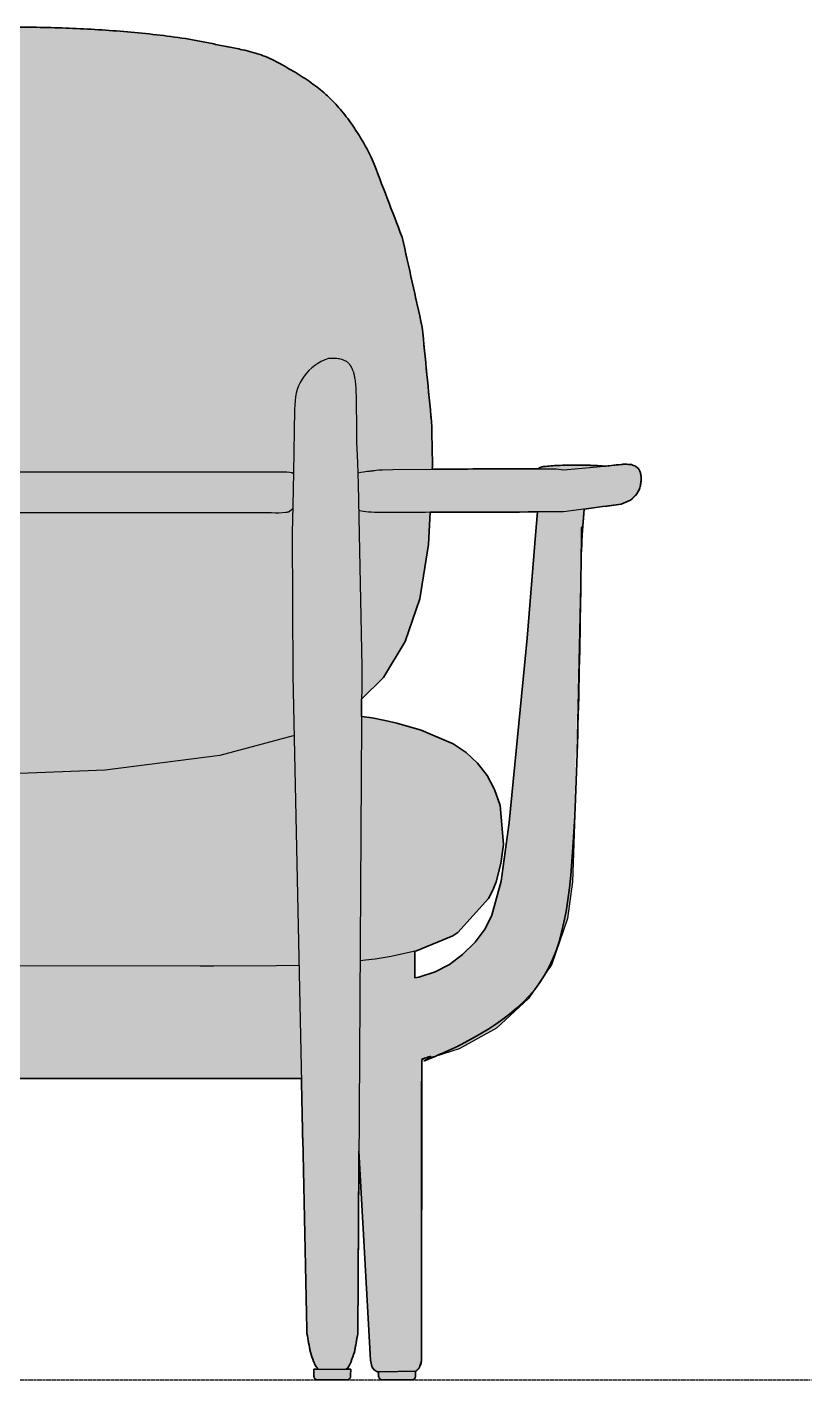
# Model space of a CAD drawing. Header units: millimetres. Extents: x 0 to 2534, y -1316 to 829.
# Drawn here: x 500 to 979, y -1316 to -489 of the extents above; entities that cross this region are included whole.
import ezdxf

# ---------------------------------------------------------------- set-up
doc = ezdxf.new("R2010")
doc.units = ezdxf.units.MM
doc.linetypes.add('Dots', pattern=[1, 0, -1])
doc.layers.add('Blocks', color=7, linetype='Continuous')
doc.layers.add('Blocks$Fill', color=7, linetype='Continuous', true_color=0xffffff)
for name, color, linetype, lineweight, true_color in [('Blocks$Inner', 7, 'Continuous', 25, 0x007f00), ('Blocks$Outline', 7, 'Continuous', 35, 0xff3f3f), ('Groud', 7, 'Dots', 25, 0x243775)]:
    doc.layers.add(name, color=color, linetype=linetype, lineweight=lineweight, true_color=true_color)

# ---------------------------------------------------------------- blocks, each defined once
blk = doc.blocks.new('Fred Back')
at = {"layer": 'Blocks$Fill', "extrusion": (0, 0, -1)}
h = blk.add_hatch(color=256, dxfattribs=at)
h.paths.add_polyline_path([(678.44, 556.85), (678.57, 559.74), (678.02, 586.03), (672.3, 643.84), (660.05, 698.78), (641.77, 746.38), (640.09, 749.72), (638.33, 753.04), (636.5, 756.32), (634.6, 759.55), (633.13, 761.96), (631.6, 764.33), (630.03, 766.68), (628.41, 769), (626.73, 771.3), (625, 773.56), (623.22, 775.78), (621.37, 777.96), (619.46, 780.09), (617.49, 782.17), (615.45, 784.19), (613.34, 786.14), (611.16, 788.03), (608.93, 789.84), (606.64, 791.6), (604.3, 793.3), (601.91, 794.95), (599.49, 796.55), (594.56, 799.63), (589.52, 802.58), (584.4, 805.42), (581.79, 806.77), (579.15, 808.03), (577.81, 808.63), (576.46, 809.21), (575.1, 809.75), (573.72, 810.27), (572.34, 810.76), (570.94, 811.21), (569.53, 811.64), (568.11, 812.04), (565.24, 812.77), (562.35, 813.43), (536.21, 818.68), (527.46, 820.23), (518.65, 821.52), (509.8, 822.59), (492.07, 824.38), (474.3, 825.71), (456.51, 826.61), (438.7, 827.13), (420.88, 827.3), (403.06, 827.13), (385.24, 826.61), (367.45, 825.71), (349.69, 824.38), (331.95, 822.59), (323.1, 821.52), (314.29, 820.23), (305.55, 818.68), (279.41, 813.43), (276.51, 812.77), (273.65, 812.04), (272.23, 811.64), (270.82, 811.21), (269.42, 810.76), (268.03, 810.27), (266.66, 809.75), (265.29, 809.21), (263.94, 808.63), (262.61, 808.03), (259.96, 806.77), (257.35, 805.42), (252.23, 802.58), (247.2, 799.63), (242.26, 796.55), (239.84, 794.95), (237.46, 793.3), (235.12, 791.6), (232.83, 789.84), (230.59, 788.03), (228.42, 786.14), (226.31, 784.19), (224.27, 782.17), (222.3, 780.09), (220.39, 777.96), (218.54, 775.78), (216.75, 773.56), (215.02, 771.3), (213.35, 769), (211.72, 766.68), (210.15, 764.33), (208.63, 761.96), (207.15, 759.55), (205.25, 756.32), (203.42, 753.04), (201.67, 749.72), (199.98, 746.38), (181.7, 698.78), (169.45, 643.84), (163.73, 586.03), (163.18, 559.74), (163.32, 556.85), (138.57, 557.05), (114.73, 557.1), (98.53, 557.12), (97.83, 557.7), (96.66, 558.22), (96.02, 558.4), (95.65, 558.47), (95.43, 558.51), (95.06, 558.56), (94.88, 558.59), (90.79, 558.95), (86.36, 559.24), (80.95, 559.43), (75.93, 559.48), (70.43, 559.42), (63.06, 559.13), (59.06, 558.85), (59.06, 558.85), (59.06, 558.85), (59.06, 558.85), (59.06, 558.85), (58.28, 558.78), (47.81, 559.84), (45.33, 560), (41.53, 559.74), (38.82, 558.68), (37.75, 557.78), (37.26, 557.18), (36.82, 556.48), (36.42, 555.66), (36.08, 554.72), (35.82, 553.65), (35.65, 552.48), (35.57, 551.21), (35.6, 549.88), (36.02, 547), (36.89, 544.25), (38.17, 541.77), (42, 537.9), (47.87, 535.49), (70.41, 532.58), (71.71, 516.82), (72.28, 504.13), (77.64, 304.66), (80.66, 282.21), (90.25, 254.18), (104.39, 233.22), (123.97, 215.08), (146.91, 202.49), (161.46, 197.85), (169.78, 196.37), (169.95, 11.98), (169.96, 11.74), (169.97, 11.5), (169.99, 11.26), (170.01, 11.01), (170.04, 10.77), (170.08, 10.52), (170.13, 10.28), (170.19, 10.03), (170.25, 9.79), (170.32, 9.55), (170.4, 9.31), (170.49, 9.07), (170.58, 8.84), (170.69, 8.6), (170.8, 8.37), (170.91, 8.15), (171.04, 7.92), (171.17, 7.71), (171.3, 7.49), (171.45, 7.28), (171.6, 7.08), (171.75, 6.88), (171.91, 6.68), (172.08, 6.5), (172.25, 6.31), (172.43, 6.14), (172.61, 5.97), (172.8, 5.81), (172.98, 5.65), (173.18, 5.5), (173.37, 5.36), (173.57, 5.22), (173.52, 2.62), (173.61, 1.91), (173.79, 1.4), (174.05, 0.96), (174.39, 0.57), (174.79, 0.28), (175.22, 0.1), (175.68, 0.01), (179.7, 0), (193.82, -0.01), (194.32, 0.06), (194.75, 0.22), (195.16, 0.47), (195.52, 0.83), (195.81, 1.26), (196.01, 1.73), (196.13, 2.35), (196.1, 4.87), (196.76, 5.03), (197.62, 5.33), (198.27, 5.68), (198.8, 6.08), (199.69, 7.12), (200.27, 8.29), (200.74, 10.18), (200.98, 11.99), (208.18, 139.95), (208.83, 28.31), (210.92, 17), (212.88, 11.27), (214.15, 8.56), (214.98, 7.33), (215.86, 6.49), (213.17, 6.49), (213.3, 1.66), (213.52, 1.19), (213.83, 0.78), (214.21, 0.44), (214.63, 0.21), (215.06, 0.08), (215.84, 0.02), (233.03, 0.02), (233.65, 0.06), (234.21, 0.19), (234.61, 0.4), (234.97, 0.7), (235.29, 1.09), (235.53, 1.54), (235.68, 2.04), (235.76, 3.13), (235.71, 6.49), (232.89, 6.49), (233.79, 7.33), (234.64, 8.56), (235.91, 11.28), (237.86, 16.99), (239.92, 28.36), (243.3, 184.25), (598.45, 184.23), (601.84, 28.36), (603.89, 17), (605.84, 11.29), (607.11, 8.57), (607.96, 7.35), (608.86, 6.49), (606.08, 6.49), (606.04, 6.49), (606.04, 6.49), (606.04, 6.49), (606, 3.13), (606.07, 2.04), (606.22, 1.54), (606.47, 1.09), (606.78, 0.7), (607.15, 0.4), (607.55, 0.19), (608.1, 0.06), (608.72, 0.02), (625.91, 0.02), (626.7, 0.08), (627.13, 0.21), (627.55, 0.44), (627.92, 0.78), (628.23, 1.19), (628.45, 1.66), (628.59, 6.49), (625.9, 6.49), (626.77, 7.33), (627.61, 8.56), (628.87, 11.27), (630.83, 17), (632.93, 28.31), (633.57, 139.95), (640.78, 11.99), (641.02, 10.18), (641.48, 8.29), (642.06, 7.12), (642.96, 6.08), (643.48, 5.68), (644.14, 5.33), (645, 5.03), (645.66, 4.87), (645.62, 2.35), (645.74, 1.73), (645.94, 1.26), (646.23, 0.83), (646.6, 0.47), (647.01, 0.22), (647.44, 0.06), (647.93, -0.01), (651.76, 0), (666.07, 0.01), (666.54, 0.1), (666.96, 0.28), (667.36, 0.57), (667.7, 0.96), (667.97, 1.4), (668.14, 1.91), (668.24, 2.62), (668.18, 5.22), (668.38, 5.36), (668.58, 5.5), (668.77, 5.65), (668.96, 5.81), (669.14, 5.97), (669.33, 6.14), (669.5, 6.31), (669.67, 6.5), (669.84, 6.68), (670, 6.88), (670.16, 7.08), (670.31, 7.28), (670.45, 7.49), (670.59, 7.71), (670.72, 7.92), (670.84, 8.15), (670.96, 8.37), (671.07, 8.6), (671.17, 8.84), (671.26, 9.07), (671.35, 9.31), (671.43, 9.55), (671.5, 9.79), (671.57, 10.03), (671.62, 10.28), (671.67, 10.52), (671.71, 10.77), (671.74, 11.01), (671.77, 11.26), (671.79, 11.5), (671.8, 11.74), (671.8, 11.98), (671.97, 196.37), (680.29, 197.85), (694.84, 202.49), (717.78, 215.08), (737.36, 233.22), (751.5, 254.18), (761.09, 282.21), (764.11, 304.66), (766.56, 374.82), (770.04, 516.82), (771.34, 532.58), (793.88, 535.49), (799.76, 537.9), (803.59, 541.77), (804.87, 544.25), (805.73, 547), (806.15, 549.88), (806.18, 551.21), (806.11, 552.48), (805.93, 553.65), (805.67, 554.72), (805.33, 555.66), (804.94, 556.48), (804.49, 557.18), (804.01, 557.78), (802.93, 558.68), (800.23, 559.74), (796.42, 560), (793.94, 559.84), (787.95, 559.17), (783.47, 558.78), (782.69, 558.85), (782.69, 558.85), (782.69, 558.85), (782.69, 558.85), (782.69, 558.85), (781.69, 558.93), (776.68, 559.23), (770.39, 559.44), (760.8, 559.43), (755.39, 559.24), (750.96, 558.95), (746.88, 558.59), (746.69, 558.56), (746.53, 558.54), (746.1, 558.47), (745.73, 558.4), (745.09, 558.22), (743.92, 557.7), (743.22, 557.12), (703.18, 557.05)], flags=0)
h.paths.add_polyline_path([(667.88, 262.2), (668.8, 262.41), (690.96, 271.53), (694.07, 273.55), (712.91, 294.5), (715.39, 299.51), (717.43, 304.64), (720.45, 315.74), (721.93, 327.44), (719.86, 351.19), (716.55, 361.05), (711.95, 369.62), (706.14, 377.13), (699.21, 383.59), (691.23, 389.01), (671.7, 397.43), (656.71, 401.62), (649.57, 403.25), (641.62, 404.87), (635.11, 405.66), (635.17, 416.37), (648.57, 429.46), (661.96, 451.47), (670.86, 477.61), (676.23, 510.86), (677.17, 530.56), (742.74, 530.79), (725.46, 340.94), (720.52, 305.07), (714.82, 284.31), (710.71, 275.94), (704.74, 267.72), (697.02, 260.06), (688.99, 254.12), (680.19, 249.58), (670.2, 246.35), (667.69, 245.94)], flags=0)
h.paths.add_polyline_path([(164.58, 530.56), (165.52, 510.86), (170.9, 477.61), (179.79, 451.47), (193.19, 429.46), (206.58, 416.37), (206.65, 405.66), (200.14, 404.87), (192.19, 403.25), (185.04, 401.62), (170.05, 397.43), (150.52, 389.01), (142.55, 383.59), (135.62, 377.13), (129.8, 369.62), (125.2, 361.05), (121.89, 351.19), (119.82, 327.44), (121.3, 315.74), (124.33, 304.64), (126.36, 299.51), (128.84, 294.5), (147.69, 273.55), (150.79, 271.53), (172.96, 262.41), (173.88, 262.2), (174.06, 245.94), (171.56, 246.35), (161.56, 249.58), (152.77, 254.12), (144.74, 260.06), (137.01, 267.72), (131.05, 275.94), (126.93, 284.31), (121.23, 305.07), (116.29, 340.94), (105.25, 453.67), (99.02, 530.79)], flags=0)
at = {"layer": 'Blocks$Inner'}
for p, q in [((-221.68, 624.54), (-222.48, 624.61)), ((-218.09, 623.81), (-218.69, 623.99)), ((-214.7, 621.92), (-215.2, 622.33)), ((-211.4, 615.81), (-211.13, 614.7))]:
    blk.add_line(p, q, dxfattribs=at)
for points in [[(-199.98, 746.38), (-181.7, 698.78), (-169.45, 643.84), (-163.73, 586.03), (-163.18, 559.74), (-163.32, 556.85)], [(-225.23, 624.67), (-226.25, 624.63), (-226.85, 624.57)], [(-210.67, 612.13), (-210.5, 610.9), (-210.26, 608.51), (-210.11, 606.46), (-210.02, 604.88), (-209.99, 604.23), (-209.88, 601.47), (-209.74, 579.09), (-209.73, 578.81), (-209.71, 577.97), (-209.63, 575.82), (-209.54, 573.34), (-209.39, 569.33), (-209.07, 560.75), (-208.67, 547.72), (-206.47, 436.27), (-208.83, 28.31), (-210.92, 17), (-212.88, 11.27), (-214.15, 8.56), (-214.98, 7.33), (-215.86, 6.49)], [(-247.34, 596.44), (-247.45, 593.21), (-248.09, 555), (-248.6, 534.55), (-248.92, 518), (-248.65, 430.67), (-239.92, 28.36), (-237.86, 16.99), (-235.91, 11.28), (-234.64, 8.56), (-233.79, 7.33), (-232.89, 6.49)], [(-593.65, 554.38), (-592.48, 554.96), (-591.36, 555.14), (-589.42, 555.27), (-588.4, 555.3), (-588.18, 555.31), (-587.88, 555.31), (-587.63, 555.32), (-254.12, 555.32), (-253.88, 555.31), (-253.57, 555.31), (-253.35, 555.3), (-252.33, 555.27), (-250.39, 555.14), (-249.27, 554.96), (-248.1, 554.38)], [(-200.7, 555.88), (-200.68, 555.89), (-200.6, 555.9), (-200.43, 555.92), (-200.28, 555.94), (-200, 555.99), (-199.73, 556.03), (-199.32, 556.09), (-198.66, 556.18), (-197.64, 556.3), (-196.06, 556.46), (-193.66, 556.6), (-187.36, 556.65), (-187.37, 556.65), (-138.57, 557.05), (-114.73, 557.1), (-102.34, 557.11), (-87.5, 557.16), (-82.77, 556.62), (-53.8, 559.17), (-47.81, 559.84), (-45.33, 560), (-41.53, 559.74), (-38.82, 558.68), (-37.75, 557.78), (-37.26, 557.18), (-36.82, 556.48), (-36.42, 555.66), (-36.08, 554.72), (-35.82, 553.65), (-35.65, 552.48), (-35.57, 551.21), (-35.6, 549.88), (-36.02, 547), (-36.89, 544.25), (-38.17, 541.77), (-42, 537.9), (-47.87, 535.49), (-83.13, 530.93), (-83.73, 530.85)], [(-95.06, 558.56), (-95.22, 558.54), (-95.3, 558.53), (-95.43, 558.51), (-95.65, 558.47), (-96.02, 558.4), (-96.66, 558.22), (-97.83, 557.7), (-98.53, 557.12)], [(-59.06, 558.85), (-60.06, 558.93), (-61.06, 559), (-62.06, 559.07), (-63.06, 559.13), (-65.08, 559.23), (-66.29, 559.28), (-67.13, 559.32), (-70.43, 559.42), (-71.37, 559.44), (-75.93, 559.48), (-80.95, 559.43), (-86.36, 559.24), (-90.79, 558.95), (-94.88, 558.59)], [(-420.88, 530.54), (-366.63, 530.54), (-318.57, 530.54), (-275.94, 530.5), (-274.73, 530.5), (-261.56, 530.37), (-259.09, 530.34), (-258.25, 530.34), (-257.53, 530.34), (-257.21, 530.34), (-252.9, 530.57), (-252.25, 530.67), (-251.96, 530.73), (-251.7, 530.79), (-251.45, 530.85), (-251.33, 530.88), (-251.22, 530.91), (-251.12, 530.94), (-251.02, 530.97), (-250.85, 531.02), (-248.63, 532.91)], [(-206.58, 416.37), (-193.19, 429.46), (-179.79, 451.47), (-170.9, 477.61), (-165.52, 510.86), (-164.58, 530.58)], [(-174.06, 245.94), (-171.56, 246.35), (-161.56, 249.58), (-152.77, 254.12), (-144.74, 260.06), (-137.01, 267.72), (-131.05, 275.94), (-126.93, 284.31), (-121.23, 305.07), (-116.29, 340.94), (-105.25, 453.67), (-101.18, 503.87), (-100.22, 516.62), (-99.02, 530.79)], [(-70.41, 532.58), (-71.71, 516.82), (-72.28, 504.13), (-75.19, 374.82), (-77.64, 304.66), (-80.66, 282.21), (-90.25, 254.18), (-104.39, 233.22), (-123.97, 215.08), (-146.91, 202.49), (-161.46, 197.85), (-169.78, 196.37), (-169.95, 11.98)], [(-206.65, 405.66), (-200.14, 404.87), (-192.19, 403.25), (-185.04, 401.62), (-170.05, 397.43), (-150.52, 389.01), (-142.55, 383.59), (-135.62, 377.13), (-129.8, 369.62), (-125.2, 361.05), (-121.89, 351.19), (-119.82, 327.44), (-121.3, 315.74), (-124.33, 304.64), (-126.36, 299.51), (-128.84, 294.5), (-147.69, 273.55), (-150.79, 271.53), (-172.96, 262.41), (-188.37, 258.95), (-198.21, 257.39), (-204.21, 256.6), (-207.51, 256.21)], [(-248.33, 393.79), (-293.25, 381.8), (-363.25, 372.93), (-420.88, 370.56), (-478.51, 372.93), (-548.51, 381.8), (-593.42, 393.79)], [(-174.07, 245.81), (-173.99, 249.27), (-173.88, 262.2)], [(-244.8, 253.51), (-258.6, 253.19), (-296.79, 252.96), (-305.19, 252.99), (-420.88, 253.22), (-536.56, 252.99), (-544.96, 252.96), (-583.15, 253.19), (-596.95, 253.51)], [(-243.3, 184.25), (-598.45, 184.23)], [(-196.1, 4.87), (-196.76, 5.03), (-197.62, 5.33), (-198.27, 5.68), (-198.8, 6.08), (-199.69, 7.12), (-200.27, 8.29), (-200.74, 10.18), (-200.98, 11.99), (-208.18, 139.95)]]:
    blk.add_lwpolyline(points, dxfattribs=at)
blk.add_arc((-217.78, 596.44), 29.55, 107.87064, 180, dxfattribs=at)
for points, knots in [([(-420.88, 827.3), (-409, 827.3), (-385.23, 826.86), (-355.59, 825.05), (-331.95, 822.67), (-317.2, 820.81), (-305.54, 818.7), (-296.85, 816.95), (-288.15, 815.17), (-280.36, 813.69), (-273.62, 812.1), (-266.12, 809.78), (-259.04, 806.41), (-252.22, 802.6), (-245.5, 798.66), (-237.35, 793.44), (-228.23, 786.33), (-220.22, 778.08), (-213.21, 769.08), (-206.34, 758.57), (-202.19, 750.86), (-199.98, 746.38)], [5.5925926, 5.5925926, 5.5925926, 5.5925926, 5.6759259, 5.7592593, 5.8009259, 5.8425926, 5.8634259, 5.8842593, 5.9050926, 5.9259259, 5.9398148, 5.9537037, 5.9814815, 5.9953704, 6.0092593, 6.037037, 6.0648148, 6.0925926, 6.1203704, 6.1481481, 6.1851852, 6.1851852, 6.1851852, 6.1851852]), ([(-194.7, 530.45), (-201.24, 530.56), (-201.77, 530.6), (-202.3, 530.64), (-202.4, 530.65)], [138.9112827, 138.9112827, 138.9112827, 138.9112827, 139.0223938, 139.0494906, 139.0494906, 139.0494906, 139.0494906]), ([(-235.71, 6.49), (-234.98, 6.49), (-234.26, 6.49), (-232.88, 6.49), (-231.42, 6.49), (-230.32, 6.49)], [-3, -3, -3, -3, -2.375, -2.25, -2, -2, -2, -2]), ([(-219.93, 6.49), (-219, 6.49), (-217.26, 6.49), (-215.28, 6.49), (-214.01, 6.49), (-213.41, 6.49), (-213.22, 6.49), (-213.17, 6.49)], [-1, -1, -1, -1, -0.9050457, -0.8100914, -0.7151371, -0.6201828, -0.5, -0.5, -0.5, -0.5])]:
    blk.add_open_spline(points, degree=3, knots=knots, dxfattribs=at)
for points, degree in [([(-223.85, 624.68), (-224.31, 624.68), (-224.77, 624.68), (-225.23, 624.67)], 3), ([(-222.48, 624.61), (-222.93, 624.65), (-223.39, 624.67), (-223.85, 624.68)], 3), ([(-220.17, 624.33), (-220.67, 624.42), (-221.17, 624.49), (-221.68, 624.54)], 3), ([(-218.69, 623.99), (-219.18, 624.13), (-219.67, 624.24), (-220.17, 624.33)], 3), ([(-217.2, 623.48), (-217.49, 623.6), (-217.79, 623.71), (-218.09, 623.81)], 3), ([(-216.34, 623.07), (-216.62, 623.22), (-216.91, 623.35), (-217.2, 623.48)], 3), ([(-215.2, 622.33), (-215.38, 622.47), (-215.75, 622.73), (-216.14, 622.96), (-216.34, 623.07)], 3), ([(-214.37, 621.6), (-214.48, 621.71), (-214.59, 621.81), (-214.7, 621.92)], 3), ([(-213.77, 620.93), (-213.87, 621.04), (-213.97, 621.16), (-214.07, 621.26)], 3), ([(-213.5, 620.57), (-213.59, 620.69), (-213.68, 620.81), (-213.77, 620.93)], 3), ([(-213.24, 620.2), (-213.33, 620.32), (-213.41, 620.45), (-213.5, 620.57)], 3), ([(-212.75, 619.38), (-212.83, 619.52), (-212.99, 619.79), (-213.16, 620.06), (-213.24, 620.2)], 3), ([(-212.49, 618.86), (-212.58, 619.04), (-212.66, 619.21), (-212.75, 619.38)], 3), ([(-212.26, 618.34), (-212.33, 618.52), (-212.41, 618.69), (-212.49, 618.86)], 3), ([(-212.04, 617.81), (-212.11, 617.99), (-212.18, 618.17), (-212.26, 618.34)], 3), ([(-211.7, 616.82), (-211.8, 617.15), (-211.92, 617.48), (-212.04, 617.81)], 3), ([(-211.7, 616.82), (-211.59, 616.48), (-211.49, 616.15), (-211.4, 615.81)], 3), ([(-211.13, 614.7), (-211.04, 614.28), (-210.96, 613.85), (-210.88, 613.43)], 3), ([(-210.88, 613.42), (-210.8, 612.99), (-210.73, 612.56), (-210.67, 612.13)], 3), ([(-208.89, 554.73), (-203.15, 555.67), (-201.93, 555.8), (-200.7, 555.88)], 3), ([(-94.88, 558.59), (-94.94, 558.58), (-95, 558.57), (-95.06, 558.56)], 3), ([(-58.28, 558.78), (-59.06, 558.85)], 1), ([(-59.06, 558.85), (-59.06, 558.85), (-59.06, 558.85), (-59.06, 558.85)], 3), ([(-202.4, 530.65), (-204.62, 530.87), (-205.85, 531.08), (-208.35, 531.66)], 3), ([(-83.73, 530.85), (-194.48, 530.45), (-194.59, 530.45), (-194.7, 530.45)], 3), ([(-235.76, 3.13), (-235.71, 6.49)], 1), ([(-235.68, 2.04), (-235.76, 3.13)], 1), ([(-235.53, 1.54), (-235.68, 2.04)], 1), ([(-235.29, 1.09), (-235.53, 1.54)], 1), ([(-234.97, 0.7), (-235.29, 1.09)], 1), ([(-234.61, 0.4), (-234.97, 0.7)], 1), ([(-234.21, 0.19), (-234.61, 0.4)], 1), ([(-233.65, 0.06), (-234.21, 0.19)], 1), ([(-233.03, 0.02), (-233.65, 0.06)], 1), ([(-215.84, 0.02), (-233.03, 0.02)], 1), ([(-230.32, 6.49), (-228.79, 6.49), (-225.22, 6.49), (-221.55, 6.49), (-219.93, 6.49)], 3), ([(-215.06, 0.08), (-215.84, 0.02)], 1), ([(-214.63, 0.21), (-215.06, 0.08)], 1), ([(-214.21, 0.44), (-214.63, 0.21)], 1), ([(-213.83, 0.78), (-214.21, 0.44)], 1), ([(-213.52, 1.19), (-213.83, 0.78)], 1), ([(-213.3, 1.66), (-213.52, 1.19)], 1), ([(-213.17, 6.49), (-213.3, 1.66)], 1), ([(-196.1, 4.87), (-196.13, 2.35)], 1), ([(-196.13, 2.35), (-196.01, 1.73)], 1), ([(-196.06, 4.87), (-196.1, 4.87)], 1), ([(-173.57, 5.22), (-196.06, 4.87)], 1), ([(-196.01, 1.73), (-195.81, 1.26)], 1), ([(-195.81, 1.26), (-195.52, 0.83)], 1), ([(-195.52, 0.83), (-195.16, 0.47)], 1), ([(-195.16, 0.47), (-194.75, 0.22)], 1), ([(-194.75, 0.22), (-194.32, 0.06)], 1), ([(-194.32, 0.06), (-193.82, -0.01)], 1), ([(-193.82, -0.01), (-189.99, 0)], 1), ([(-189.99, 0), (-189.97, 0)], 1), ([(-179.7, 0), (-175.68, 0.01)], 1), ([(-175.68, 0.01), (-175.22, 0.1)], 1), ([(-175.22, 0.1), (-174.79, 0.28)], 1), ([(-174.79, 0.28), (-174.39, 0.57)], 1), ([(-174.39, 0.57), (-174.05, 0.96)], 1), ([(-174.05, 0.96), (-173.79, 1.4)], 1), ([(-173.79, 1.4), (-173.61, 1.91)], 1), ([(-173.61, 1.91), (-173.52, 2.62)], 1), ([(-173.52, 2.62), (-173.57, 5.22)], 1), ([(-189.97, 0), (-179.7, 0)], 1)]:
    blk.add_open_spline(points, degree=degree, dxfattribs=at)
blk.add_rational_spline([(-169.95, 11.98), (-169.95, 7.63), (-173.57, 5.22)], [1, 0.881432273558, 1], degree=2, dxfattribs=at)
at = {"layer": 'Blocks$Outline'}
for points in [[(-164.58, 530.56), (-165.52, 510.86), (-170.9, 477.61), (-179.79, 451.47), (-193.19, 429.46), (-206.58, 416.37)], [(-174.06, 245.94), (-171.56, 246.35), (-161.56, 249.58), (-152.77, 254.12), (-144.74, 260.06), (-137.01, 267.72), (-131.05, 275.94), (-126.93, 284.31), (-121.23, 305.07), (-116.29, 340.94), (-105.25, 453.67), (-101.18, 503.87), (-100.22, 516.62), (-99.02, 530.79)], [(-206.65, 405.66), (-200.14, 404.87), (-192.19, 403.25), (-185.04, 401.62), (-170.05, 397.43), (-150.52, 389.01), (-142.55, 383.59), (-135.62, 377.13), (-129.8, 369.62), (-125.2, 361.05), (-121.89, 351.19), (-119.82, 327.44), (-121.3, 315.74), (-124.33, 304.64), (-126.36, 299.51), (-128.84, 294.5), (-147.69, 273.55), (-150.79, 271.53), (-172.96, 262.41), (-173.88, 262.2)], [(-173.88, 262.2), (-173.99, 249.27), (-174.06, 245.94)], [(-243.3, 184.25), (-598.45, 184.23)], [(-196.1, 4.87), (-196.76, 5.03), (-197.62, 5.33), (-198.27, 5.68), (-198.8, 6.08), (-199.69, 7.12), (-200.27, 8.29), (-200.74, 10.18), (-200.98, 11.99), (-208.18, 139.95)], [(-173.57, 5.22), (-173.52, 2.62), (-173.61, 1.91), (-173.79, 1.4), (-174.05, 0.96), (-174.39, 0.57), (-174.79, 0.28), (-175.22, 0.1), (-175.68, 0.01), (-179.7, 0), (-189.97, 0), (-189.99, 0), (-193.82, -0.01), (-194.32, 0.06), (-194.75, 0.22), (-195.16, 0.47), (-195.52, 0.83), (-195.81, 1.26), (-196.01, 1.73), (-196.13, 2.35), (-196.1, 4.87)]]:
    blk.add_lwpolyline(points, dxfattribs=at)
for points, knots in [([(-678.44, 556.85), (-678.48, 557.81), (-678.53, 558.78), (-678.57, 559.74), (-678.39, 568.5), (-678.2, 577.27), (-678.02, 586.03), (-676.12, 605.3), (-674.21, 624.57), (-672.3, 643.84), (-668.22, 662.15), (-664.13, 680.46), (-660.05, 698.78), (-653.96, 714.64), (-647.87, 730.51), (-641.77, 746.38), (-639.57, 750.86), (-635.41, 758.57), (-628.55, 769.08), (-621.54, 778.08), (-613.52, 786.33), (-604.41, 793.44), (-596.25, 798.66), (-589.53, 802.6), (-582.72, 806.41), (-575.64, 809.78), (-568.13, 812.1), (-561.4, 813.69), (-553.6, 815.17), (-544.91, 816.95), (-536.22, 818.7), (-524.56, 820.81), (-509.8, 822.67), (-486.17, 825.05), (-456.52, 826.86), (-432.76, 827.3), (-420.88, 827.3), (-409, 827.3), (-385.23, 826.86), (-355.59, 825.05), (-331.95, 822.67), (-317.2, 820.81), (-305.54, 818.7), (-296.85, 816.95), (-288.15, 815.17), (-280.36, 813.69), (-273.62, 812.1), (-266.12, 809.78), (-259.04, 806.41), (-252.22, 802.6), (-245.5, 798.66), (-237.35, 793.44), (-228.23, 786.33), (-220.22, 778.08), (-213.21, 769.08), (-206.34, 758.57), (-202.19, 750.86), (-199.98, 746.38), (-193.89, 730.51), (-187.8, 714.64), (-181.7, 698.78), (-177.62, 680.46), (-173.54, 662.15), (-169.45, 643.84), (-167.54, 624.57), (-165.64, 605.3), (-163.73, 586.03), (-163.55, 577.27), (-163.37, 568.5), (-163.18, 559.74), (-163.23, 558.78), (-163.27, 557.81), (-163.32, 556.85)], [0, 0, 0, 0, 1, 1, 1, 2, 2, 2, 3, 3, 3, 4, 4, 4, 5, 5, 5, 5.037037, 5.064815, 5.092593, 5.12037, 5.148148, 5.175926, 5.189815, 5.203704, 5.231481, 5.24537, 5.259259, 5.280093, 5.300926, 5.321759, 5.342593, 5.384259, 5.425926, 5.509259, 5.592593, 5.592593, 5.592593, 5.675926, 5.759259, 5.800926, 5.842593, 5.863426, 5.884259, 5.905093, 5.925926, 5.939815, 5.953704, 5.981481, 5.99537, 6.009259, 6.037037, 6.064815, 6.092593, 6.12037, 6.148148, 6.185185, 6.185185, 6.185185, 7.185185, 7.185185, 7.185185, 8.185185, 8.185185, 8.185185, 9.185185, 9.185185, 9.185185, 10.185185, 10.185185, 10.185185, 11.185185, 11.185185, 11.185185, 11.185185]), ([(-163.32, 556.85), (-155.07, 556.92), (-146.82, 556.98), (-138.57, 557.05), (-130.62, 557.07), (-122.68, 557.08), (-114.73, 557.1), (-110.6, 557.1), (-106.47, 557.1), (-102.34, 557.11), (-101.07, 557.11), (-99.8, 557.12), (-98.53, 557.12)], [37.056552, 37.056552, 37.056552, 37.056552, 61.803478, 61.803478, 61.803478, 85.644295, 85.644295, 85.644295, 98.032562, 98.032562, 98.032562, 101.843657, 101.843657, 101.843657, 101.843657]), ([(-98.53, 557.12), (-98.3, 557.31), (-98.06, 557.51), (-97.83, 557.7), (-97.44, 557.87), (-97.05, 558.05), (-96.66, 558.22), (-96.45, 558.28), (-96.24, 558.34), (-96.02, 558.4), (-95.9, 558.42), (-95.77, 558.45), (-95.65, 558.47), (-95.58, 558.49), (-95.5, 558.5), (-95.43, 558.51), (-95.39, 558.52), (-95.34, 558.52), (-95.3, 558.53), (-95.27, 558.53), (-95.25, 558.54), (-95.22, 558.54), (-95.17, 558.55), (-95.12, 558.56), (-95.06, 558.56), (-95, 558.57), (-94.94, 558.58), (-94.88, 558.59), (-93.52, 558.71), (-92.16, 558.83), (-90.79, 558.95), (-89.32, 559.05), (-87.84, 559.14), (-86.36, 559.24), (-84.56, 559.3), (-82.76, 559.37), (-80.95, 559.43), (-79.28, 559.45), (-77.61, 559.47), (-75.93, 559.48), (-74.41, 559.47), (-72.89, 559.45), (-71.37, 559.44), (-71.05, 559.43), (-70.74, 559.42), (-70.43, 559.42), (-69.33, 559.38), (-68.23, 559.35), (-67.13, 559.32), (-66.85, 559.31), (-66.57, 559.3), (-66.29, 559.28), (-65.88, 559.27), (-65.48, 559.25), (-65.08, 559.23), (-64.4, 559.2), (-63.73, 559.16), (-63.06, 559.13), (-62.72, 559.11), (-62.39, 559.09), (-62.06, 559.07), (-61.72, 559.05), (-61.39, 559.02), (-61.06, 559), (-60.72, 558.98), (-60.39, 558.95), (-60.06, 558.93), (-59.73, 558.9), (-59.4, 558.87), (-59.06, 558.85), (-59.06, 558.85), (-59.06, 558.85), (-59.06, 558.85), (-58.8, 558.82), (-58.54, 558.8), (-58.28, 558.78)], [-38.110018, -38.110018, -38.110018, -38.110018, -37.110018, -37.110018, -37.110018, -36.110018, -36.110018, -36.110018, -35.110018, -35.110018, -35.110018, -34.110018, -34.110018, -34.110018, -33.110018, -33.110018, -33.110018, -32.110018, -32.110018, -32.110018, -31.110018, -31.110018, -31.110018, -30.110018, -30.110018, -30.110018, -30.102838, -30.102838, -30.102838, -29.102838, -29.102838, -29.102838, -28.102838, -28.102838, -28.102838, -22.689429, -22.689429, -22.689429, -17.669418, -17.669418, -17.669418, -13.100098, -13.100098, -13.100098, -12.160268, -12.160268, -12.160268, -8.858485, -8.858485, -8.858485, -8.017387, -8.017387, -8.017387, -6.808636, -6.808636, -6.808636, -4.78608, -4.78608, -4.78608, -3.781947, -3.781947, -3.781947, -2.780889, -2.780889, -2.780889, -1.781645, -1.781645, -1.781645, -0.782968, -0.782968, -0.782968, -0.782753, -0.782753, -0.782753, 0, 0, 0, 0]), ([(-58.28, 558.78), (-56.79, 558.91), (-55.29, 559.04), (-53.8, 559.17), (-51.8, 559.39), (-49.81, 559.62), (-47.81, 559.84), (-46.98, 559.89), (-46.16, 559.95), (-45.33, 560), (-44.06, 559.91), (-42.79, 559.83), (-41.53, 559.74), (-40.63, 559.39), (-39.73, 559.03), (-38.82, 558.68), (-38.47, 558.38), (-38.11, 558.08), (-37.75, 557.78), (-37.59, 557.58), (-37.42, 557.38), (-37.26, 557.18), (-37.11, 556.94), (-36.96, 556.71), (-36.82, 556.48), (-36.68, 556.2), (-36.55, 555.93), (-36.42, 555.66), (-36.31, 555.34), (-36.2, 555.03), (-36.08, 554.72), (-36, 554.36), (-35.91, 554.01), (-35.82, 553.65), (-35.76, 553.26), (-35.71, 552.87), (-35.65, 552.48), (-35.62, 552.05), (-35.6, 551.63), (-35.57, 551.21), (-35.58, 550.76), (-35.59, 550.32), (-35.6, 549.88), (-35.74, 548.92), (-35.88, 547.96), (-36.02, 547), (-36.31, 546.09), (-36.6, 545.17), (-36.89, 544.25), (-37.31, 543.42), (-37.74, 542.6), (-38.17, 541.77), (-39.44, 540.48), (-40.72, 539.19), (-42, 537.9), (-43.96, 537.1), (-45.92, 536.29), (-47.87, 535.49), (-55.39, 534.52), (-62.9, 533.55), (-70.41, 532.58)], [118.482799, 118.482799, 118.482799, 118.482799, 118.637459, 118.637459, 118.637459, 119.637459, 119.637459, 119.637459, 120.637459, 120.637459, 120.637459, 121.637459, 121.637459, 121.637459, 122.637459, 122.637459, 122.637459, 123.637459, 123.637459, 123.637459, 124.637459, 124.637459, 124.637459, 125.637459, 125.637459, 125.637459, 126.637459, 126.637459, 126.637459, 127.637459, 127.637459, 127.637459, 128.637459, 128.637459, 128.637459, 129.637459, 129.637459, 129.637459, 130.637459, 130.637459, 130.637459, 131.637459, 131.637459, 131.637459, 132.637459, 132.637459, 132.637459, 133.637459, 133.637459, 133.637459, 134.637459, 134.637459, 134.637459, 135.637459, 135.637459, 135.637459, 136.637459, 136.637459, 136.637459, 137.276761, 137.276761, 137.276761, 137.276761]), ([(-206.58, 416.37), (-206.58, 416.37), (-206.61, 412.8), (-206.63, 409.23), (-206.65, 405.66)], [43.0251513, 43.0251513, 43.0251513, 43.0251513, 43.02515131, 43.05432039, 43.05432039, 43.05432039, 43.05432039]), ([(-232.89, 6.49), (-233.19, 6.77), (-233.49, 7.05), (-233.79, 7.33), (-234.08, 7.74), (-234.36, 8.15), (-234.64, 8.56), (-235.07, 9.47), (-235.49, 10.37), (-235.91, 11.28), (-236.56, 13.18), (-237.21, 15.08), (-237.86, 16.99), (-238.55, 20.78), (-239.23, 24.57), (-239.92, 28.36), (-241.05, 80.32), (-242.17, 132.29), (-243.3, 184.25)], [-59.133033, -59.133033, -59.133033, -59.133033, -58.133033, -58.133033, -58.133033, -57.133033, -57.133033, -57.133033, -56.133033, -56.133033, -56.133033, -55.133033, -55.133033, -55.133033, -54.133033, -54.133033, -54.133033, -53.745531, -53.745531, -53.745531, -53.745531]), ([(-208.18, 139.95), (-208.4, 102.74), (-208.61, 65.52), (-208.83, 28.31), (-209.53, 24.54), (-210.23, 20.77), (-210.92, 17), (-211.58, 15.09), (-212.23, 13.18), (-212.88, 11.27), (-213.3, 10.37), (-213.72, 9.46), (-214.15, 8.56), (-214.42, 8.15), (-214.7, 7.74), (-214.98, 7.33), (-215.27, 7.05), (-215.57, 6.77), (-215.86, 6.49)], [43.778006, 43.778006, 43.778006, 43.778006, 44.08207, 44.08207, 44.08207, 45.08207, 45.08207, 45.08207, 46.08207, 46.08207, 46.08207, 47.08207, 47.08207, 47.08207, 48.08207, 48.08207, 48.08207, 49.08207, 49.08207, 49.08207, 49.08207]), ([(-215.86, 6.49), (-215.69, 6.49), (-214.97, 6.49), (-214.01, 6.49), (-213.41, 6.49), (-213.22, 6.49), (-213.17, 6.49), (-213.21, 4.88), (-213.25, 3.27), (-213.3, 1.66), (-213.37, 1.51), (-213.45, 1.35), (-213.52, 1.19), (-213.63, 1.06), (-213.73, 0.92), (-213.83, 0.78), (-213.96, 0.67), (-214.08, 0.55), (-214.21, 0.44), (-214.35, 0.37), (-214.49, 0.29), (-214.63, 0.21), (-214.77, 0.17), (-214.91, 0.13), (-215.06, 0.08), (-215.32, 0.06), (-215.58, 0.04), (-215.84, 0.02), (-221.57, 0.02), (-227.3, 0.02), (-233.03, 0.02), (-233.24, 0.03), (-233.45, 0.04), (-233.65, 0.06), (-233.84, 0.1), (-234.02, 0.15), (-234.21, 0.19), (-234.34, 0.26), (-234.47, 0.33), (-234.61, 0.4), (-234.73, 0.5), (-234.85, 0.6), (-234.97, 0.7), (-235.08, 0.83), (-235.18, 0.96), (-235.29, 1.09), (-235.37, 1.24), (-235.45, 1.39), (-235.53, 1.54), (-235.58, 1.71), (-235.63, 1.87), (-235.68, 2.04), (-235.71, 2.4), (-235.73, 2.77), (-235.76, 3.13), (-235.74, 4.25), (-235.73, 5.37), (-235.71, 6.49)], [-0.835593, -0.835593, -0.835593, -0.835593, -0.810091, -0.715137, -0.620183, -0.5, -0.5, -0.5, 0.500409, 0.500409, 0.500409, 1.500817, 1.500817, 1.500817, 2.501226, 2.501226, 2.501226, 3.501634, 3.501634, 3.501634, 4.502043, 4.502043, 4.502043, 5.502451, 5.502451, 5.502451, 6.50286, 6.50286, 6.50286, 23.698392, 23.698392, 23.698392, 24.6988, 24.6988, 24.6988, 25.699209, 25.699209, 25.699209, 26.699617, 26.699617, 26.699617, 27.700026, 27.700026, 27.700026, 28.700435, 28.700435, 28.700435, 29.700843, 29.700843, 29.700843, 30.701252, 30.701252, 30.701252, 31.70166, 31.70166, 31.70166, 32.702069, 32.702069, 32.702069, 32.702069]), ([(-235.71, 6.49), (-234.98, 6.49), (-234.26, 6.49), (-233.21, 6.49), (-232.91, 6.49), (-232.89, 6.49)], [-3, -3, -3, -3, -2.375, -2.25, -2.2422397, -2.2422397, -2.2422397, -2.2422397])]:
    blk.add_open_spline(points, degree=3, knots=knots, dxfattribs=at)
blk.add_rational_spline([(-70.41, 532.58), (-71.06, 524.7), (-71.71, 516.82), (-72, 510.47), (-72.28, 504.13), (-73.73, 439.47), (-75.19, 374.82), (-76.42, 339.74), (-77.64, 304.66), (-79.15, 293.44), (-80.66, 282.21), (-85.46, 268.19), (-90.25, 254.18), (-97.32, 243.7), (-104.39, 233.22), (-114.18, 224.15), (-123.97, 215.08), (-135.44, 208.78), (-146.91, 202.49), (-154.19, 200.17), (-161.46, 197.85), (-165.62, 197.11), (-169.78, 196.37), (-169.87, 104.18), (-169.95, 11.98), (-169.95, 7.63), (-173.57, 5.22)], [1, 1, 1, 1, 1, 1, 1, 1, 1, 1, 1, 1, 1, 1, 1, 1, 1, 1, 1, 1, 1, 1, 1, 1, 1, 0.881432273558, 1], degree=2, knots=[0, 0, 0, 14.073191, 14.073191, 26.779572, 26.779572, 27.779572, 27.779572, 28.779572, 28.779572, 29.779572, 29.779572, 30.779572, 30.779572, 31.779572, 31.779572, 32.779572, 32.779572, 33.779572, 33.779572, 34.779572, 34.779572, 43.229233, 43.229233, 227.370197, 227.370197, 235.359864, 235.359864, 235.359864], dxfattribs=at)
blk.add_open_spline([(-99.02, 530.79), (-129.63, 530.68), (-150.43, 530.61), (-164.58, 530.56)], degree=3, dxfattribs=at)

msp = doc.modelspace()

# ---------------------------------------------------------------- linework, layer by layer
at = {"layer": 'Groud'}
msp.add_lwpolyline([(0, -1316.41), (979.43, -1316.41)], dxfattribs=at)

# ---------------------------------------------------------------- block references
at = {"layer": 'Blocks'}
msp.add_blockref('Fred Back', (910.59, -1316.41), dxfattribs=at)

doc.saveas('drawing.dxf')
